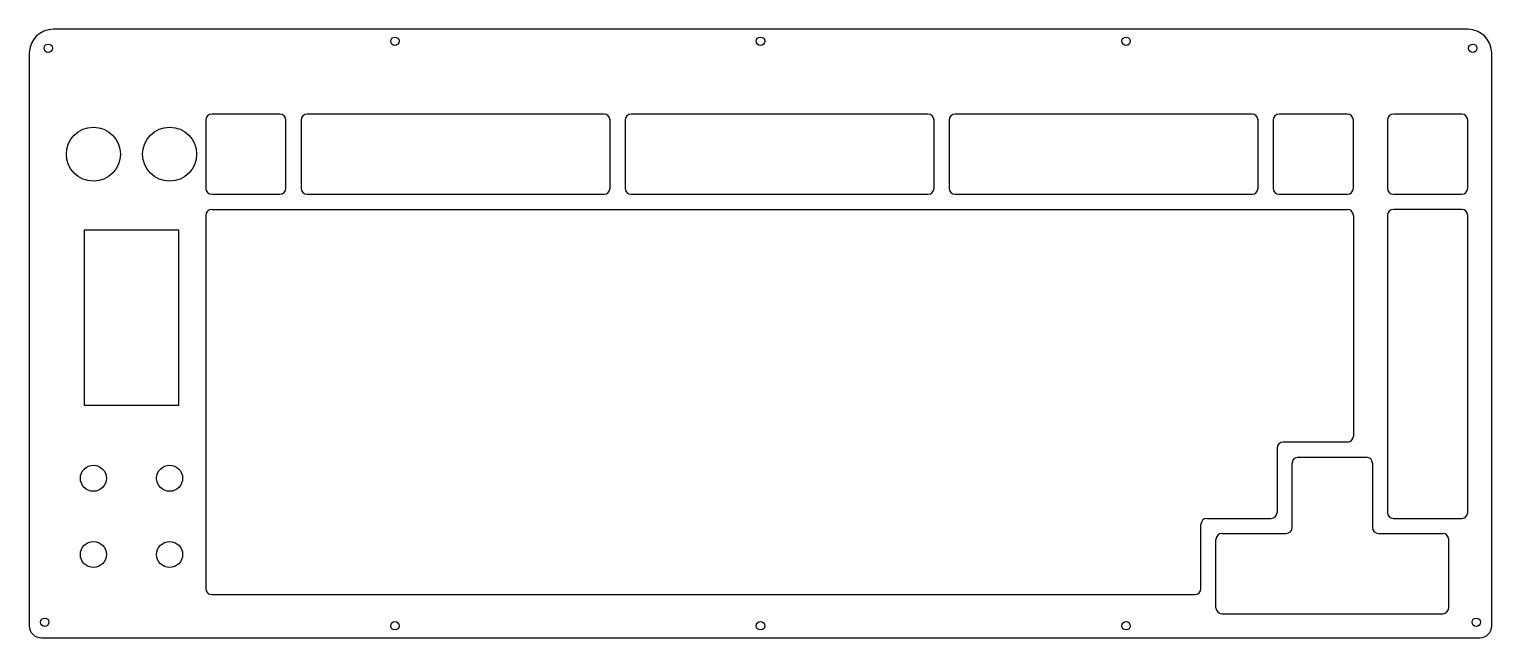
# Model space of a CAD drawing. Header units: millimetres. Extents: x 1 to 366, y 144 to 296.
import ezdxf

# ---------------------------------------------------------------- set-up
doc = ezdxf.new("R2010")
doc.units = ezdxf.units.MM
doc.layers.add('View011', color=7, linetype='CONTINUOUS')

msp = doc.modelspace()

# ---------------------------------------------------------------- linework, layer by layer
at = {"layer": 'View011'}
for p, q in [((360.251, 296.173), (6.82632, 296.173)), ((0.82632, 290.173), (0.82632, 147.173)), ((366.251, 147.173), (366.251, 290.173)), ((63.4763, 274.998), (46.4263, 274.998)), ((144.439, 274.998), (70.2388, 274.998)), ((225.401, 274.998), (151.201, 274.998)), ((306.364, 274.998), (232.164, 274.998)), ((330.176, 274.998), (313.126, 274.998)), ((358.751, 274.998), (341.701, 274.998)), ((44.9263, 273.498), (44.9263, 256.448)), ((64.9763, 256.448), (64.9763, 273.498)), ((68.7388, 273.498), (68.7388, 256.448)), ((145.939, 256.448), (145.939, 273.498)), ((149.701, 273.498), (149.701, 256.448)), ((226.901, 256.448), (226.901, 273.498)), ((230.664, 273.498), (230.664, 256.448)), ((307.864, 256.448), (307.864, 273.498)), ((311.626, 273.498), (311.626, 256.448)), ((331.676, 256.448), (331.676, 273.498)), ((340.201, 273.498), (340.201, 256.448)), ((360.251, 256.448), (360.251, 273.498)), ((46.4263, 254.948), (63.4763, 254.948)), ((70.2388, 254.948), (144.439, 254.948)), ((151.201, 254.948), (225.401, 254.948)), ((232.164, 254.948), (306.364, 254.948)), ((313.126, 254.948), (330.176, 254.948)), ((341.701, 254.948), (358.751, 254.948)), ((44.9263, 249.686), (44.9263, 156.436)), ((46.4263, 251.186), (330.176, 251.186)), ((331.676, 249.686), (331.676, 194.536)), ((340.201, 249.686), (340.201, 175.486)), ((358.751, 251.186), (341.701, 251.186)), ((360.251, 175.486), (360.251, 249.686)), ((14.5263, 245.981), (14.5263, 202.261)), ((38.2263, 245.981), (14.5263, 245.981)), ((38.2263, 202.261), (38.2263, 245.981)), ((14.5263, 202.261), (38.2263, 202.261)), ((312.626, 191.536), (312.626, 175.486)), ((330.176, 193.036), (314.126, 193.036)), ((316.389, 171.723), (316.389, 187.773)), ((317.889, 189.273), (334.939, 189.273)), ((336.439, 187.773), (336.439, 171.723)), ((293.576, 156.436), (293.576, 172.486)), ((295.076, 173.986), (311.126, 173.986)), ((341.701, 173.986), (358.751, 173.986)), ((297.339, 151.673), (297.339, 168.723)), ((298.839, 170.223), (314.889, 170.223)), ((337.939, 170.223), (353.989, 170.223)), ((355.489, 151.673), (355.489, 168.723)), ((46.4263, 154.936), (292.076, 154.936)), ((298.839, 150.173), (353.989, 150.173)), ((3.82632, 144.173), (363.251, 144.173))]:
    msp.add_line(p, q, dxfattribs=at)
for centre, radius in [((5.58368, 291.416), 1.05), ((92.1826, 293.173), 1.05), ((183.539, 293.173), 1.05), ((274.895, 293.173), 1.05), ((361.494, 291.416), 1.05), ((16.8513, 264.973), 6.75), ((35.9013, 264.973), 6.75), ((16.8513, 184.011), 3.25), ((35.9013, 184.011), 3.25), ((16.8513, 164.961), 3.25), ((35.9013, 164.961), 3.25), ((4.705, 148.052), 1.05), ((92.1826, 147.173), 1.05), ((183.539, 147.173), 1.05), ((274.895, 147.173), 1.05), ((362.373, 148.052), 1.05)]:
    msp.add_circle(centre, radius, dxfattribs=at)
for centre, radius, start, end in [((6.82632, 290.173), 6, 90, 180), ((360.251, 290.173), 6, 0, 90), ((46.4263, 273.498), 1.5, 90, 180), ((63.4763, 273.498), 1.5, 0, 90), ((70.2388, 273.498), 1.5, 90, 180), ((144.439, 273.498), 1.5, 0, 90), ((151.201, 273.498), 1.5, 90, 180), ((225.401, 273.498), 1.5, 0, 90), ((232.164, 273.498), 1.5, 90, 180), ((306.364, 273.498), 1.5, 0, 90), ((313.126, 273.498), 1.5, 90, 180), ((330.176, 273.498), 1.5, 0, 90), ((341.701, 273.498), 1.5, 90, 180), ((358.751, 273.498), 1.5, 0, 90), ((46.4263, 256.448), 1.5, 180, -90), ((63.4763, 256.448), 1.5, -90, 0), ((70.2388, 256.448), 1.5, 180, -90), ((144.439, 256.448), 1.5, -90, 0), ((151.201, 256.448), 1.5, 180, -90), ((225.401, 256.448), 1.5, -90, 0), ((232.164, 256.448), 1.5, 180, -90), ((306.364, 256.448), 1.5, -90, 0), ((313.126, 256.448), 1.5, 180, -90), ((330.176, 256.448), 1.5, -90, 0), ((341.701, 256.448), 1.5, 180, -90), ((358.751, 256.448), 1.5, -90, 0), ((46.4263, 249.686), 1.5, 90, 180), ((330.176, 249.686), 1.5, 0, 90), ((341.701, 249.686), 1.5, 90, 180), ((358.751, 249.686), 1.5, 0, 90), ((330.176, 194.536), 1.5, -90, 0), ((314.126, 191.536), 1.5, 90, 180), ((317.889, 187.773), 1.5, 90, 180), ((334.939, 187.773), 1.5, 0, 90), ((311.126, 175.486), 1.5, -90, 0), ((341.701, 175.486), 1.5, 180, -90), ((358.751, 175.486), 1.5, -90, 0), ((295.076, 172.486), 1.5, 90, 180), ((298.839, 168.723), 1.5, 90, 180), ((314.889, 171.723), 1.5, -90, 0), ((337.939, 171.723), 1.5, 180, -90), ((353.989, 168.723), 1.5, 0, 90), ((46.4263, 156.436), 1.5, 180, -90), ((292.076, 156.436), 1.5, -90, 0), ((298.839, 151.673), 1.5, 180, -90), ((353.989, 151.673), 1.5, -90, 0), ((3.82632, 147.173), 3, 180, -90), ((363.251, 147.173), 3, -90, 0)]:
    msp.add_arc(centre, radius, start, end, dxfattribs=at)

doc.saveas('drawing.dxf')
